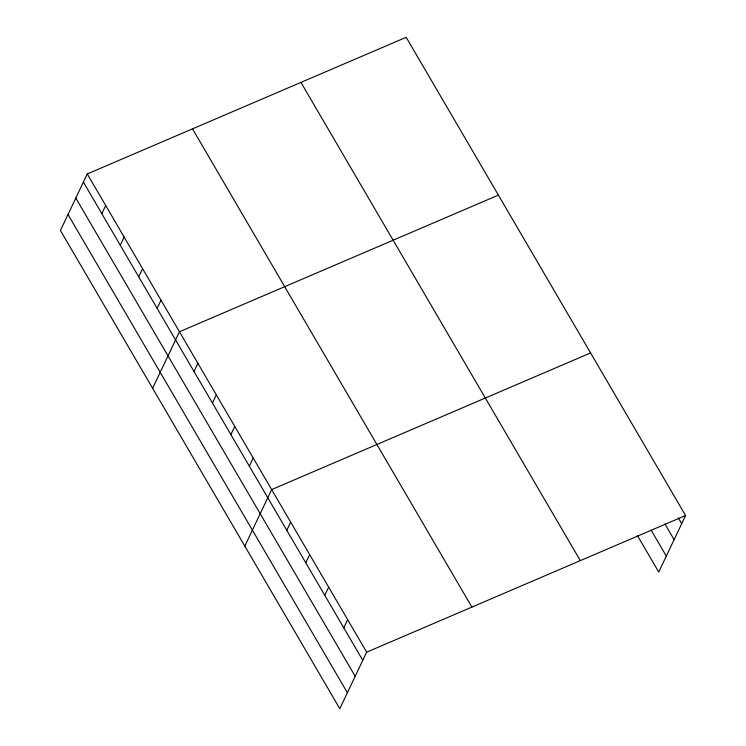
<?xml version="1.0" encoding="UTF-8"?>
<svg xmlns="http://www.w3.org/2000/svg" width="746" height="746" viewBox="0 0 746 746"><rect width="100%" height="100%" fill="white"/><g stroke="black" fill="none" stroke-linecap="round" stroke-linejoin="round"><path stroke-width="1.12" d="M87.263 173.949L60.426 230.467L339.812 708.7L366.65 652.181L685.574 515.533L406.188 37.3L87.263 173.949L366.65 652.181M101.829 213.682L105.699 205.514M120.265 245.248L124.144 237.079M138.709 276.803L142.579 268.644M157.145 308.368L161.024 300.209M152.622 388.284L179.46 331.765L498.384 195.116M194.025 371.499L197.895 363.33M212.461 403.064L216.34 394.895M230.896 434.62L234.776 426.46M249.341 466.185L253.22 458.025M244.819 546.1L271.656 489.59L590.58 352.933M286.781 530.266L290.651 522.107M305.776 562.792L309.655 554.623M324.771 595.308L328.65 587.149M343.775 627.834L347.645 619.665M685.574 515.533L658.737 572.051L637.438 535.591M678.235 517.789L681.695 523.701M664.91 523.888L674.114 539.656M651.342 530.471L666.309 556.096M300.946 82.396L580.323 560.628M192.505 128.853L471.892 607.095M83.384 182.117L362.77 660.35M75.812 198.072L355.189 676.305M68.007 214.512L347.384 692.745"/></g></svg>
